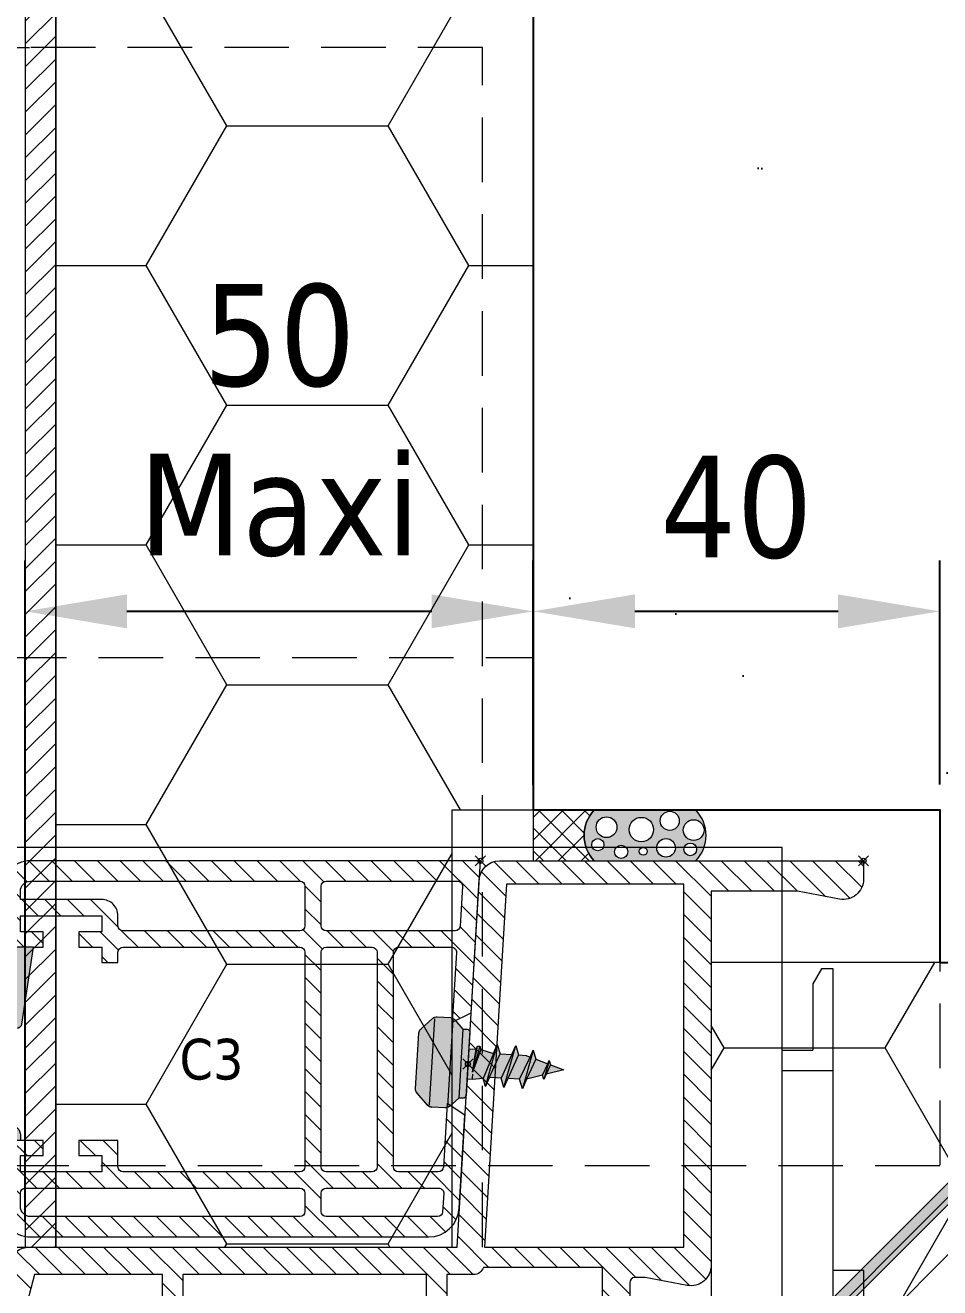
# Model space of a CAD drawing. Header units: millimetres. Extents: x -20000 to 230000, y -17405 to 24510.
# Drawn here: x 13800 to 13890, y -14884.1 to -14759.9 of the extents above; entities that cross this region are included whole.
import ezdxf
from ezdxf.enums import TextEntityAlignment as Align

# ---------------------------------------------------------------- set-up
doc = ezdxf.new("R2010")
doc.units = ezdxf.units.MM
doc.header["$PDMODE"] = 35
doc.header["$PDSIZE"] = 0.5
doc.linetypes.add('CACHE', pattern=[9.524999999999999, 6.35, -3.175])
doc.layers.get('0').update_dxf_attribs({"lineweight": 13})
doc.layers.get('Defpoints').update_dxf_attribs({"true_color": 0xc2a584})
doc.layers.add('0 - Invisible', color=43, linetype='Continuous', lineweight=0, plot=False)
for name, color, linetype, lineweight in [('1 - Acier', 160, 'Continuous', 13), ('1 - BETON', 251, 'Continuous', 25), ('1 - Cotation', 32, 'Continuous', 13), ('1 - Cotation et texte', 7, 'Continuous', 13), ('1 - INTERROMPU', 253, 'CACHE', 13), ('1 - Isolant', 132, 'Continuous', 13), ('1 - Joint', 7, 'Continuous', 13), ('1 - Platre', 252, 'Continuous', 13), ('1 - PVC', 7, 'Continuous', 13), ('1 - Silicone', 40, 'Continuous', 13)]:
    doc.layers.add(name, color=color, linetype=linetype, lineweight=lineweight)
doc.layers.add('1 - Cache', color=7, linetype='Continuous', lineweight=0, true_color=0xffffff)
doc.styles.get("Standard").update_dxf_attribs({"font": 'ARIALUNI.TTF'})
doc.styles.add('Texte Poralu', font='tahomabd.ttf')
doc.dimstyles.new('30 - 1000', dxfattribs={"dimtxt": 10, "dimasz": 10, "dimexe": 5, "dimexo": 2.5, "dimgap": 5, "dimtad": 1, "dimdec": 1, "dimtxsty": 'Texte Poralu', "dimcen": 5, "dimazin": 0, "dimtfac": 1, "dimtdec": 1, "dimtmove": 0, "dimatfit": 3, "dimfxl": 1, "dimarcsym": 0})
pattern_1 = [(45, (0, 0), (-1.122532015133644, 1.122532015133644), [])]

# ---------------------------------------------------------------- blocks, each defined once
blk = doc.blocks.new('*U520')
at = {"layer": '1 - Isolant'}
h = blk.add_hatch(dxfattribs=at)
h.set_pattern_fill('HONEY', color=256, scale=5)
h.set_pattern_definition([(0, (57.50018129905402, 14.99999999999999), (23.8125, 13.748153225), [15.875, -31.75]), (120, (57.50018129905402, 14.99999999999999), (-23.81249994797095, 13.74815331511695), [15.87499999999996, -31.74999999999992]), (59.99999999999999, (57.50018129905402, 14.99999999999999), (5.202904551637744e-08, 27.49630654011694), [-31.75, 15.875])])
h.paths.add_polyline_path([(150.0000385328185, -72.00000000000001), (150.0000385328185, 0), (17.50014276623553, 0), (17.50014276623553, -72.00000000000001)])
at = {"layer": '1 - Platre'}
h = blk.add_hatch(dxfattribs=at)
h.set_pattern_fill('AR-SAND', color=256, scale=0.1)
h.set_pattern_definition([(37.50000000000001, (57.50018129905402, 14.99999999999999), (-0.1600031295984046, 4.894132373293424), [0, -3.860800000000001, 0, -4.318000000000001, 0, -4.1275]), (7.499999999999999, (57.50018129905402, 14.99999999999999), (4.495232831380027, 7.168251005683543), [0, -2.0828, 0, -3.4798, 0, -1.3335]), (327.5, (54.37598129905402, 14.99999999999999), (7.90992370241458, 0.01437184678545691), [0, -1.27, 0, -4.572, 0, -5.969]), (317.5, (54.37598129905402, 14.99999999999999), (7.635564524722972, 2.229293232572162), [0, -0.635, 0, -2.9972, 0, -3.429])])
h.paths.add_polyline_path([(150.0000385328185, -85), (150.0000385328185, -72.00000000000001), (17.50014276623553, -72.00000000000001), (17.50014276623553, -85)])
at = {"layer": '0 - Invisible'}
for points in [[(150.0000385328185, -72.00000000000001), (150.0000385328185, 0)], [(150.0000385328185, -85), (150.0000385328185, -72.00000000000001)]]:
    blk.add_lwpolyline(points, dxfattribs=at)
at = {"layer": '1 - Isolant'}
blk.add_lwpolyline([(150.0000385328185, 0), (17.50014276623553, 0), (17.50014276623553, -72.00000000000001), (150.0000385328185, -72.00000000000001)], dxfattribs=at)
at = {"layer": '1 - Platre'}
blk.add_lwpolyline([(150.0000385328185, -72.00000000000001), (17.50014276623553, -72.00000000000001), (17.50014276623553, -85), (150.0000385328185, -85)], dxfattribs=at)
blk = doc.blocks.new('*U575')
at = {"layer": '1 - Isolant'}
h = blk.add_hatch(dxfattribs=at)
h.set_pattern_fill('HONEY', color=256, scale=5, style=0)
h.set_pattern_definition([(0, (80.00046750793993, -72.9999999999946), (23.8125, 13.748153225), [15.875, -31.75]), (120, (80.00046750793993, -72.9999999999946), (-23.81249994797095, 13.74815331511695), [15.87499999999995, -31.74999999999989]), (59.99999999999999, (80.00046750793993, -72.9999999999946), (5.202904551637744e-08, 27.49630654011694), [-31.75, 15.875])])
h.paths.add_polyline_path([(-46.99953249205919, 0), (-46.99953249205918, -207.9999999999991), (-8.000000000000902, -207.9999999999991), (-8.00000000000093, -164.9999999999955), (-3.517186542012399e-14, -164.9999999999955), (0, 0)])
blk.add_lwpolyline([(-46.99953249205919, 0), (-46.99953249205918, -207.9999999999991), (-8.000000000000902, -207.9999999999991), (-8.00000000000093, -164.9999999999955), (-3.517186542012399e-14, -164.9999999999955), (0, 0)], dxfattribs=at)
blk = doc.blocks.new('*U524')
at = {"layer": '1 - PVC', "linetype": 'ByBlock'}
blk.add_lwpolyline([(-300.0001425644814, 118), (300.4147335644384, 118)], dxfattribs=at)
at = {"layer": '1 - PVC', "linetype": 'CACHE'}
blk.add_lwpolyline([(345.0000402925289, -7.105427357601002e-15), (345.0000402925289, 118), (300.4147335644384, 118)], dxfattribs=at)
for tag, p in [('PA1', (-280.0001425644814, 123)), ('PA2', (280.4147335644384, 123))]:
    blk.add_attdef(tag, text='', height=4).set_placement(p, align=Align.MIDDLE_CENTER)
blk = doc.blocks.new('*U521')
at = {"layer": '1 - BETON'}
h = blk.add_hatch(dxfattribs=at)
h.set_pattern_fill('CONCRETE', color=256, scale=15, style=0, pattern_type=2)
h.set_pattern_definition([(49.99999999999999, (-49.99996146718152, -25), (107.589027390113, -9.412820247389266), [11.25, -123.75]), (355, (-49.99996146718152, -25), (-20.81270004195, 112.8288200550018), [9, -99]), (100.4514, (-41.03420946718152, -25.784401), (86.77640725710323, 103.415931309143), [9.5610285, -105.1713168]), (46.18420000000002, (-49.99996146718152, 5.000000000000004), (160.0861572938467, -24.82785214935271), [16.87499999999994, -185.6249999999995]), (96.6356, (-36.65944971718152, 2.931003950000001), (140.1994058323055, 146.1176806350663), [14.3415432, -157.75695]), (351.1842, (-49.99996146718152, 5.000000000000004), (140.1992917700441, 146.1177901387987), [13.5, -148.5]), (21, (-34.99996146718152, -2.499999999999996), (89.53605781776925, -60.39283359980082), [11.25, -123.75]), (326.0000000000001, (-34.99996146718152, -2.499999999999996), (36.49729978823726, 108.772506757028), [9, -99]), (71.4514, (-27.53862651718151, -7.532740899999997), (126.0333942872235, 48.37957450649286), [9.5610285, -105.1713168]), (37.50000000000001, (-49.99996146718152, -25), (1.8239782975936, 49.93407807469672), [0, -97.8, 0, -100.5, 0, -99.375]), (7.499999999999999, (-49.99996146718152, -25), (39.46043061632229, 59.16175678235403), [0, -57.3, 0, -95.55, 0, -37.875]), (327.5, (-83.44996146718152, -25), (80.07336542586135, -3.383230760156963), [0, -37.5, 0, -117, 0, -155.25]), (317.5, (-98.44996146718152, -25), (87.47792540135794, 15.01574734984766), [0, -48.75, 0, -77.69999999999999, 0, -110.25])])
h.paths.add_polyline_path([(150.0000385328185, 179.9999999999999), (0, 180), (0, 15), (40, 15), (40, -2.842170943040401e-14), (150.0000385328185, 0)])
blk.add_lwpolyline([(150.0000385328185, 179.9999999999999), (0, 180), (0, 15), (40, 15), (40, -2.842170943040401e-14), (150.0000385328185, -5.291383650685155e-14)], dxfattribs=at)
blk = doc.blocks.new('*D602')
at = {"layer": '1 - Cotation', "color": 0, "lineweight": -2, "transparency": 16777216}
for p, q in [((13850.00000000001, -14834.57159325538), (13850.00000000001, -14812.52949846271)), ((13889.99999999999, -14834.57159325538), (13889.99999999999, -14812.52949846271)), ((13879.99999999999, -14817.52949846271), (13860.00000000001, -14817.52949846271))]:
    blk.add_line(p, q, dxfattribs=at)
at = {"layer": '1 - Cotation', "color": 0, "transparency": 16777216}
for points in [[(13860.00000000001, -14815.86283179604), (13860.00000000001, -14819.19616512938), (13850.00000000001, -14817.52949846271)], [(13879.99999999999, -14815.86283179604), (13879.99999999999, -14819.19616512938), (13889.99999999999, -14817.52949846271)]]:
    blk.add_solid(points, dxfattribs=at)
at = {"layer": 'Defpoints', "color": 0, "transparency": 16777216}
for p in [(13850.00000000001, -14817.52949846271), (13850.00000000001, -14837.07159325538), (13889.99999999999, -14837.07159325538)]:
    blk.add_point(p, dxfattribs=at)
at = {"layer": '1 - Cotation', "color": 0, "transparency": 16777216, "insert": (13870, -14807.32466300267), "char_height": 10, "attachment_point": 5, "style": 'Texte Poralu'}
blk.add_mtext('40', dxfattribs=at)
blk = doc.blocks.new('*U475')
at = {"layer": '1 - PVC'}
blk.add_line((15.11598111861774, 59.99999999999984), (615.8840882652281, 59.99999999999386), dxfattribs=at)
blk = doc.blocks.new('*D593')
at = {"layer": '1 - Cotation', "color": 0, "lineweight": -2, "transparency": 16777216}
for p, q in [((13800.00070881754, -14877.57160950709), (13800.00070881754, -14812.52949846272)), ((13850.00004514242, -14834.57159325538), (13850.00004514242, -14812.52949846272)), ((13840.00004514242, -14817.52949846272), (13810.00070881754, -14817.52949846272))]:
    blk.add_line(p, q, dxfattribs=at)
at = {"layer": '1 - Cotation', "color": 0, "transparency": 16777216}
for points in [[(13810.00070881754, -14815.86283179605), (13810.00070881754, -14819.19616512938), (13800.00070881754, -14817.52949846272)], [(13840.00004514242, -14815.86283179605), (13840.00004514242, -14819.19616512938), (13850.00004514242, -14817.52949846272)]]:
    blk.add_solid(points, dxfattribs=at)
at = {"layer": 'Defpoints', "color": 0, "transparency": 16777216}
for p in [(13800.00070881754, -14817.52949846272), (13850.00004514242, -14837.07159325538), (13800.00070881754, -14880.07160950709)]:
    blk.add_point(p, dxfattribs=at)
at = {"layer": '1 - Cotation', "color": 0, "transparency": 16777216, "insert": (13825.00037697998, -14798.7697044175), "char_height": 10, "attachment_point": 5, "style": 'Texte Poralu'}
blk.add_mtext('50\\PMaxi', dxfattribs=at)
blk = doc.blocks.new('*U574')
at = {"layer": '1 - Acier'}
h = blk.add_hatch(dxfattribs=at)
h.set_pattern_fill('ANSI31', color=256, scale=0.5)
h.set_pattern_definition(pattern_1)
edge = h.paths.add_edge_path()
edge.add_line((0, -428.000088838), (3, -428.000088838))
edge.add_line((3, -428.000088838), (2.999999999999963, -3.5))
edge.add_arc((3.499999999999957, -3.500000000000006), 0.4999999999999947, 89.9999999999992, 179.9999999999993, ccw=False)
edge.add_line((3.499999999999964, -3.000000000000012), (199.999386043, -3))
edge.add_line((199.999386043, -3), (199.999386043, 0))
edge.add_line((199.999386043, 0), (3.5, 0))
edge.add_arc((3.5, -3.5), 3.5, 90, 180)
edge.add_line((0, -3.5), (0, -428.000088838))
blk.add_lwpolyline([(0, -428.000088838), (3, -428.000088838), (2.999999999999963, -3.5, -0.4142135623730955), (3.499999999999964, -3.000000000000012), (199.999386043, -3), (199.999386043, 0), (3.5, 0, 0.414213562373095), (0, -3.5)], format="xyb", close=True, dxfattribs=at)
blk = doc.blocks.new('Rehau - VR MB 190 - Vue de dessus de la joue droite')
at = {"layer": '0 - Invisible'}
blk.add_point((0, 0), dxfattribs=at)
at = {"layer": '1 - PVC', "linetype": 'ByBlock'}
for p, q in [((-8, -93.61458048899658), (-8.000000224492396, 1.299999999988358)), ((-4.133974596203188, -10.61499999999069), (-5, -12.11499999999069)), ((-3.00000006754999, -10.61499999999069), (-4.133974596203188, -10.61499999999069)), ((-2.999999643623596, -73.37538041721564), (-3.00000006754999, -10.61499999999069)), ((-5, -12.11499999999069), (-5, -18.61499999999069)), ((-7.999999889696483, -18.61499999999069), (-5, -18.61499999999069)), ((-7.999999902094714, -20.61499999999069), (-3, -20.61499999999069)), ((0, -40.29051354358671), (-3.000000002648449, -40.29051354358671)), ((0, -40.29051354358671), (0, -193.7999999999884))]:
    blk.add_line(p, q, dxfattribs=at)
blk = doc.blocks.new('*U214')
at = {"layer": '1 - PVC', "linetype": 'ByBlock'}
blk.add_line((756.9999997755076, 1.299999999988358), (8.000000224492396, 1.299999999988358), dxfattribs=at)
at = {"linetype": 'ByBlock'}
blk.add_blockref('Rehau - VR MB 190 - Vue de dessus de la joue droite', (765, 0), dxfattribs=at)
blk = doc.blocks.new('*U788')
at = {"layer": '1 - Acier', "linetype": 'ByBlock'}
h = blk.add_hatch(color=256, dxfattribs=at)
h.paths.add_polyline_path([(0, -40), (1, -40.76197140813565), (1, -70), (0, -70)])
h.paths.add_polyline_path([(5.857864376266662, -34.14213562373152), (6.564971157458785, -34.84924240491819), (1, -40.41421356237333), (1, -40.76197140813565), (0, -40)])
h.paths.add_polyline_path([(10.16616928677104, -29.83383071323078, 0.2679491924311267), (9.648531196566182, -31.76568236580897), (7.625631329232419, -33.7885822331391), (6.918524548047571, -33.08147545195243)])
h.paths.add_polyline_path([(31.76568236581079, -9.648531196564363, 0.2679491924311219), (29.83383071322896, -10.16616928676922), (33.08147545195243, -6.91852454804939), (33.78858223313728, -7.625631329236057)])
h.paths.add_polyline_path([(40, 0), (40.76197140813747, -1), (40.41421356237697, -1), (34.84924240491819, -6.564971157456966), (34.14213562373334, -5.8578643762703)])
h.paths.add_polyline_path([(40.76197140813747, -1), (40, 0), (75, 0), (75, -1)])
blk.add_hatch(color=256, dxfattribs=at).paths.add_polyline_path([(10.16616928677104, -29.83383071323078, 0.2854064935530194), (9.686145479201514, -31.8898112008319), (10.34051696717506, -33.82125216111854, -0.7934172392961093), (8.68629150101333, -34.84924240491819), (6.918524548047572, -33.08147545195243), (5.857864376266664, -34.14213562373153), (7.625631329232419, -35.90990257669728, 0.7934172392920249), (11.76119499462948, -33.33992696719724), (11.00711972512363, -31.11420061843455), (31.11420061843091, -11.00711972512545), (33.33992696719361, -11.76119499462948, 0.7934172392918747), (35.9099025766991, -7.625631329236057), (34.14213562373335, -5.857864376270299), (33.08147545195243, -6.918524548049392), (34.84924240491819, -8.686291501016967, -0.7934172392860858), (33.82125216112036, -10.34051696717324), (31.8898112008319, -9.686145479201514, 0.2854064935532358), (29.83383071322896, -10.16616928676922)])
for p, q in [((40, 0), (20, -20)), ((40, 0), (75, 0)), ((40, 0), (43.05791085641249, -4.01315695545054)), ((75, 0), (75, -1.064573057126836)), ((40.41421356237697, -1), (20.70710678118485, -20.70710678118667)), ((75, -1), (40.41421356237697, -1)), ((43.05791085641249, -4.01315695545054), (73.06561491591128, -3.063496438051516)), ((43.05791085641249, -4.01315695545054), (23.53553390593152, -23.53553390593333)), ((34.14213562373334, -5.8578643762703), (33.08147545195243, -6.91852454804939)), ((34.14213562373334, -5.8578643762703), (33.08147545195243, -6.91852454804939)), ((35.9099025766991, -7.625631329236057), (34.14213562373334, -5.8578643762703)), ((35.9099025766991, -7.625631329236057), (34.14213562373334, -5.8578643762703)), ((34.84924240491819, -8.686291501016967), (33.08147545195243, -6.91852454804939)), ((34.84924240491819, -8.686291501016967), (33.08147545195243, -6.91852454804939)), ((33.82125216112036, -10.34051696717324), (31.8898112008319, -9.686145479201514)), ((33.82125216112036, -10.34051696717324), (31.8898112008319, -9.686145479201514)), ((29.83383071322896, -10.16616928676922), (10.16616928677104, -29.83383071323078)), ((31.11420061843091, -11.00711972512545), (11.00711972512363, -31.11420061843455)), ((33.33992696719361, -11.76119499462948), (31.11420061843091, -11.00711972512545)), ((33.33992696719361, -11.76119499462948), (31.11420061843091, -11.00711972512545)), ((35.9099025766991, -11.16116523516939), (35.9099025766991, -11.16116523516939)), ((35.9099025766991, -11.16116523516939), (35.9099025766991, -11.16116523516939)), ((0, -40), (20, -20)), ((1, -40.41421356237333), (20.70710678118485, -20.70710678118667)), ((4.01315695545054, -43.05791085641613), (23.53553390593152, -23.53553390593333)), ((10.34051696717506, -33.82125216111854), (9.686145479201514, -31.8898112008319)), ((11.76119499462948, -33.33992696719724), (11.00711972512363, -31.11420061843455)), ((5.857864376266662, -34.14213562373152), (6.918524548047571, -33.08147545195243)), ((8.68629150101333, -34.84924240491819), (6.918524548047571, -33.08147545195243)), ((7.625631329232419, -35.90990257669728), (5.857864376266662, -34.14213562373152)), ((11.16116523517121, -35.90990257669728), (11.16116523517121, -35.90990257669728)), ((0, -40), (0, -70)), ((0, -40), (4.01315695545054, -43.05791085641613)), ((1, -70), (1, -40.41421356237333)), ((3.063496438051516, -68.06561491590764), (4.01315695545054, -43.05791085641613)), ((0, -70), (1.064573057126836, -70))]:
    blk.add_line(p, q, dxfattribs=at)
for centre, radius, start, end in [((73, -1.064573057126836), 2, 271.8800662418404, 0), ((34.14213562373334, -9.393398282201815), 2.5, 251.2836386331669, 45.0000000000737), ((34.14213562373334, -9.393398282201815), 2.5, 251.2836386331669, 45.0000000000737), ((34.14213562373334, -9.393398282201815), 1, 251.2836386331669, 45.0000000000737), ((34.14213562373334, -9.393398282201815), 1, 251.2836386331669, 45.0000000000737), ((31.24804427560593, -11.58038284914255), 2, 71.28363863316694, 134.9999999999263), ((31.24804427560593, -11.58038284914255), 2, 71.28363863316694, 134.9999999999263), ((11.58038284914073, -31.24804427560412), 2, 134.9999999999263, 198.7163613668674), ((9.393398282198177, -34.14213562373152), 2.5, 225.0000000000737, 18.71636136686744), ((9.393398282198177, -34.14213562373152), 1, 225.0000000000737, 18.71636136686744), ((1.064573057126836, -68), 2, 270, 358.1199337580618)]:
    blk.add_arc(centre, radius, start, end, dxfattribs=at)
blk = doc.blocks.new('*U816')
at = {"layer": '1 - Silicone'}
h = blk.add_hatch(dxfattribs=at)
h.set_pattern_fill('ANSI37', color=256, scale=0.5, style=0)
h.set_pattern_definition([(45, (-4792.409063610139, -5428.131694885499), (-1.122532015133644, 1.122532015133644), []), (135, (-4792.409063610139, -5428.131694885499), (-1.122532015133644, -1.122532015133644), [])])
h.paths.add_polyline_path([(6.000000000001819, 5), (0, 5.000000000000909), (0, 0), (6.000000000000909, 0, -0.4000000000001005)])
h = blk.add_hatch(color=256, dxfattribs=at)
edge = h.paths.add_edge_path(flags=16)
edge.add_arc((15.44216801016682, 1.116671392584067), 0.6264539986550517, -180, 0, ccw=False)
edge.add_arc((15.44216801016682, 1.116671392584067), 0.6264539986550499, 0, 180, ccw=False)
edge = h.paths.add_edge_path(flags=16)
edge.add_arc((15.78178510855014, 3.022110370092378), 1.017972586774702, 0, 180, ccw=False)
edge.add_arc((15.78178510855014, 3.022110370092378), 1.017972586774704, -180, 0, ccw=False)
edge = h.paths.add_edge_path(flags=16)
edge.add_arc((13.43060093988697, 3.935673957089421), 0.9396607832641166, 0, 180, ccw=False)
edge.add_arc((13.43060093988697, 3.935673957089421), 0.9396607832641166, -180, 0, ccw=False)
edge = h.paths.add_edge_path(flags=16)
edge.add_arc((13.06484832151273, 1.273274784888599), 0.9143574356785393, -180, 0, ccw=False)
edge.add_arc((13.06484832151273, 1.273274784888599), 0.9143574356785393, 0, 180, ccw=False)
edge = h.paths.add_edge_path(flags=16)
edge.add_arc((10.81815801230641, 0.9339505892958186), 0.3915185881196521, -180, 0, ccw=False)
edge.add_arc((10.81815801230641, 0.9339505892958186), 0.3915185881196521, 0, 180, ccw=False)
edge = h.paths.add_edge_path(flags=16)
edge.add_arc((10.63525759286222, 3.074304762622887), 1.200693390059314, 0, 180, ccw=False)
edge.add_arc((10.63525759286222, 3.074304762622887), 1.200693390059314, -180, 0, ccw=False)
edge = h.paths.add_edge_path(flags=16)
edge.add_arc((8.649826042573297, 0.8817561967653091), 0.6525511949184875, -180, 0, ccw=False)
edge.add_arc((8.649826042573297, 0.8817561967653091), 0.6525511949184875, 0, 180, ccw=False)
edge = h.paths.add_edge_path(flags=16)
edge.add_arc((7.205573350024681, 3.303398120696329), 1.022601756365475, 0, 180, ccw=False)
edge.add_arc((7.205573350024681, 3.303398120696329), 1.022601756365475, -180, 0, ccw=False)
edge = h.paths.add_edge_path(flags=16)
edge.add_arc((6.350864693377845, 1.586501784214306), 0.600336587671336, -180, 0, ccw=False)
edge.add_arc((6.350864693377845, 1.586501784214306), 0.600336587671336, 0, 180, ccw=False)
edge = h.paths.add_edge_path()
edge.add_line((16, 5), (6.000000000001821, 5))
edge.add_arc((8.62500000000091, 2.5), 3.62499999999934, 136.3971810272865, 223.6028189727135)
edge.add_line((6.000000000001821, 0), (16.00000000000182, 0))
edge.add_arc((13.37500000000162, 2.499999999999045), 3.624999999999488, 316.3971810273095, 403.6028189727322)
for points in [[(6.000000000001819, 5), (0, 5.000000000000909), (0, 0), (6.000000000000909, 0, -0.4000000000001005), (6.000000000001819, 5)], [(16, 5), (6.000000000001821, 5, 0.4000000000001005), (6.000000000001821, 0), (16.00000000000182, 0, 0.4000000000000781), (16, 5)], [(6.182971593659206, 3.303398120696329, -1), (8.228175106390156, 3.303398120696329, -1), (6.182971593659206, 3.303398120696329, -1)], [(9.434564202802905, 3.074304762622887, -1), (11.83595098292153, 3.074304762622887, -1), (9.434564202802905, 3.074304762622887, -1)], [(12.49094015662286, 3.935673957089421, -1), (14.37026172315109, 3.935673957089421, -1), (12.49094015662286, 3.935673957089421, -1)], [(14.76381252177544, 3.022110370092378, -1), (16.79975769532484, 3.022110370092378, -1), (14.76381252177544, 3.022110370092378, -1)], [(6.951201281049181, 1.586501784214306, -1), (5.750528105706509, 1.586501784214306, -1), (6.951201281049181, 1.586501784214306, -1)], [(9.302377237491784, 0.8817561967653091, -1), (7.997274847654809, 0.8817561967653091, -1), (9.302377237491784, 0.8817561967653091, -1)], [(11.20967660042607, 0.9339505892958186, -1), (10.42663942418676, 0.9339505892958186, -1), (11.20967660042607, 0.9339505892958186, -1)], [(13.97920575719127, 1.273274784888599, -1), (12.15049088583419, 1.273274784888599, -1), (13.97920575719127, 1.273274784888599, -1)], [(16.06862200882188, 1.116671392584067, -1), (14.81571401151177, 1.116671392584067, -1), (16.06862200882188, 1.116671392584067, -1)]]:
    blk.add_lwpolyline(points, format="xyb", close=True, dxfattribs=at)
blk = doc.blocks.new('Rehau - DL98')
at = {"layer": '1 - PVC', "linetype": 'ByBlock'}
h = blk.add_hatch(dxfattribs=at)
h.set_pattern_fill('ANSI31', color=256, scale=0.5, angle=270, style=0)
h.set_pattern_definition([(315, (98, 0), (1.122532015133644, 1.122532015133644), [])])
h.paths.add_polyline_path([(1.879529492071015, 37.82031643489609, 0.3966685553808879), (0, 35.8239480178454), (0, 0), (1.799999999988358, 0, 0.4689688986931894), (3.766506847430719, 2.364487062906846), (2.999999999985448, 6.499999999883585), (3, 14.99999999994179), (38, 15), (39.80000000000291, 15, 0.4689688986932354), (41.76650684743072, 17.36448706290685), (41, 21.5), (41, 22.5, -0.4142135623730951), (41.5, 23), (51.30000000000291, 23), (51.30000000000291, 16, 0.4142135623730951), (51.80000000000291, 15.5), (58.99999999998545, 15.5), (59, 18.20000000001164), (54.00000000001455, 18.20000000001164), (54.00000000001455, 23.20000000006985), (68, 23.20000000001164), (86.00000000001455, 23.20000000001164), (86.00000000001455, 18.20000000001164), (81.00000000001455, 18.20000000001164), (80.99999999998545, 15.5), (89.69999999999709, 15.5, 0.4142135623730951), (90.19999999999709, 16), (90.19999999999709, 20.5), (89.69999999999709, 20.5, -0.4142135623730951), (88.69999999999709, 21.5), (88.69999999999709, 22, -0.4142135623730951), (89.69999999999709, 23), (94.30000000000291, 23, -0.4142135623731307), (95, 22.29999999998836), (95.00000000001455, 21.5), (94.23349315256928, 17.36448706290685, 0.2850017038207022), (95, 15.40000000002328), (95, 15), (97.99999999998545, 15), (98, 25.90000000002328), (98, 66, 0.4142135623730951), (97, 67), (93, 67), (92.99999999998545, 64.29999999998836), (95.30000000000291, 64.29999999998836), (95.30000000000291, 60, -0.4142135623730951), (94.30000000000291, 59), (88.5, 59, -0.4142135623730951), (87.5, 60), (87.5, 60.5, -0.4142135623730951), (88.5, 61.5), (89, 61.5), (89, 67), (86.49999999998545, 67), (86.7624659905996, 64), (68.32562743491144, 62.5489893371705), (67.99999999998545, 62.22336190222995), (67.72188789721986, 62.50147400511196), (51.57845909573371, 61.23095860442845, -0.4374089726612938), (50.5, 62.22787593811518), (50.5, 77.5), (52, 77.5), (52, 80.00525588833261, 0.3394542588165427), (51.85176380905614, 80.19844105356606), (50.75176380902121, 80.49318516528001, 0.493145426031467), (50.5, 80.29999999998836), (50.5, 79.54999999998836, -0.4931454260510824), (50.12235428644635, 79.26022225210909), (47.37059047745424, 79.99755514250137, -0.3394542588633446), (47, 80.48051805567229), (47, 83.51948194432771, -0.3394542588633955), (47.37059047745424, 84.00244485749863), (50.1223542864609, 84.73977774789091, -0.4931454260917456), (50.5, 84.44999999995343), (50.5, 83.70000000001164, 0.4931454260900017), (50.75176380905032, 83.50681483471999), (51.85176380901248, 83.80155894643394, 0.3394542589447556), (52, 83.9947441117256), (52.00000000001455, 87.00000000005821), (50.49999999995634, 87.00000000005821), (39.48236190978787, 84.04783277120441, 0.3394542588633612), (38, 82.11598111863714), (38, 40)])
h.paths.add_polyline_path([(38, 37.29508844472002), (38, 17.70000000001164), (2.30000000000291, 17.70000000001164), (2.30000000000291, 35.14077809988521)], flags=16)
h.paths.add_polyline_path([(40, 37.413897450082, 0.327538221718526), (40.69999999999709, 38.3678366515087), (40.69999999998254, 41), (48.19999999999709, 41), (48.19999999999709, 25.70000000001164), (46.30000000000291, 25.70000000001164), (44, 25.70000000001164), (40, 25.70000000001164)], flags=16)
h.paths.add_polyline_path([(40.70000000001164, 43), (40.69999999999709, 67), (48.20000000001164, 67), (48.20000000001164, 43)], flags=16)
h.paths.add_polyline_path([(50.19999999999709, 57.56843380007194), (50.19999999999709, 57.95192733907606, -0.3913924554663752), (50.66077045215934, 58.45038600597763), (53.69999999999709, 58.68957855878398), (53.83241696543701, 58.70000000001164), (65.5, 59.61825869936729), (65.49999999998545, 56.89999999996508), (67, 56.90000000002328), (67, 59.73631125950487), (69, 59.89371467323508), (69, 56.90000000002328), (70.5, 56.89999999996508), (70.5, 60.01176723343087), (82, 60.91683686187025), (82.00000000001455, 56.89999999996508), (83.50000000001455, 56.90000000002328), (83.5, 61.03488942218246), (84.79999999998836, 61.13720164098777), (84.80000000000291, 60.5), (84.80000000000291, 60, 0.2288714561773755), (86, 57.27236366062425), (86, 25.90000000002328), (50.19999999999709, 25.90000000002328)], flags=16)
h.paths.add_polyline_path([(40.69999999999709, 69.00000000005821), (40.70000000001164, 81.5788522270741), (44.69999999999709, 82.65064899693243), (44.69999999999709, 80.48051805567229, 0.3394542588589886), (46.77530667366227, 77.77592574205482), (48.19999999999709, 77.39418031577952), (48.19999999999709, 69)], flags=16)
h.paths.add_polyline_path([(88.30000000000291, 43), (95.29999999998836, 42.99999999994179), (95.30000000000291, 25.70000000006985), (88.29999999998836, 25.70000000006985)], flags=16)
h.paths.add_polyline_path([(88.30000000001746, 45), (88.30000000000291, 56.29999999998836), (88.69999999999709, 56.29999999998836), (88.69999999999709, 55.5, 0.4142135623730951), (89.69999999999709, 54.5), (90.19999999998254, 54.5), (90.19999999999709, 56.30000000004657), (91.80000000001746, 56.30000000004657), (91.80000000000291, 54.5), (92.30000000000291, 54.5, 0.4142135623730951), (93.30000000000291, 55.5), (93.30000000000291, 56.29999999998836), (95.30000000000291, 56.29999999998836), (95.30000000000291, 45)], flags=16)
h.paths.add_polyline_path([(98.00000000001455, 15.00000000005821), (95, 15.00000000005821), (95, 0, 0.4142135623730951), (98, 3)], flags=17)
at = {"layer": '0 - Invisible'}
for p in [(52, 82), (84.00000000000001, 63.78258921149752), (2.220446049250313e-16, 37.70689655175541), (70, 18.20000000001164), (95, 15), (98, 15)]:
    blk.add_point(p, dxfattribs=at)
at = {"layer": '0 - Invisible', "linetype": 'ByBlock'}
blk.add_point((98, 67), dxfattribs=at)
at = {"layer": '1 - PVC', "linetype": 'ByBlock'}
for points in [[(98, 66, 0.4142135623730951), (97, 67), (93, 67), (93, 64.29999999998836), (95.30000000000291, 64.29999999998836), (95.30000000000291, 60, -0.4142135623730951), (94.30000000000291, 59), (88.5, 59, -0.4142135623730951), (87.5, 60), (87.5, 60.5, -0.4142135623730951), (88.5, 61.5), (89, 61.5), (89, 67), (86.5, 67), (86.76246599058504, 64), (68.32562743491144, 62.5489893372287), (68, 62.22336190228816), (67.7218878971762, 62.50147400511196), (67.72102791935322, 62.50140632339753), (51.57845909573371, 61.23095860442845, -0.4374089726786299), (50.5, 62.22787593817338), (50.5, 77.5), (52, 77.5), (52, 80.00525588833261, 0.3394542588632405), (51.85176380901248, 80.19844105356606), (50.75176380902121, 80.49318516528001, 0.493145426031467), (50.5, 80.29999999998836), (50.5, 79.54999999998836, -0.4931454260314353), (50.1223542864609, 79.26022225210909), (47.37059047745424, 79.99755514250137, -0.3394542588633447), (47, 80.48051805567229), (47, 83.51948194432771, -0.3394542588633955), (47.37059047745424, 84.00244485749863), (50.1223542864609, 84.73977774789091, -0.4931454260314429), (50.5, 84.45000000001164), (50.5, 83.70000000001164, 0.4931454260310607), (50.75176380902121, 83.50681483471999), (51.85176380901248, 83.80155894643394, 0.339454258863612), (52, 83.99474411166739), (52, 87), (50.5, 87), (39.48236190978787, 84.04783277120441, 0.3394542588633613), (38, 82.11598111863714), (38, 40), (1.879529492071015, 37.82031643489609, 0.3966685553893087), (0, 35.82394801778719), (0, 0), (1.799999999988358, 0, 0.4689688986931894), (3.766506847430719, 2.364487062906846), (3, 6.5), (3, 15), (38, 15), (39.80000000000291, 15, 0.4689688986932354), (41.76650684743072, 17.36448706290685), (41, 21.5), (41, 22.5, -0.4142135623730951), (41.5, 23), (51.30000000000291, 23), (51.30000000000291, 16, 0.4142135623730951), (51.80000000000291, 15.5), (59, 15.5), (59, 18.20000000001164), (54, 18.20000000001164), (54, 23.20000000001164), (68, 23.20000000001164), (86, 23.20000000001164), (86, 18.20000000001164), (81, 18.20000000001164), (81, 15.5), (89.69999999999709, 15.5, 0.4142135623730951), (90.19999999999709, 16), (90.19999999999709, 20.5), (89.69999999999709, 20.5, -0.4142135623730951), (88.69999999999709, 21.5), (88.69999999999709, 22, -0.4142135623730951), (89.69999999999709, 23), (94.30000000000291, 23, -0.4142135623731307), (95, 22.29999999998836), (95, 21.5), (94.23349315256928, 17.36448706290685, 0.2850017038207023), (95, 15.40000000002328), (95, 0, 0.4142135623730951), (98, 3), (98, 25.90000000002328), (98, 66, 0.4142135623730951)], [(40.69999999999709, 69), (40.69999999999709, 81.5788522270741), (44.69999999999709, 82.65064899681602), (44.69999999999709, 80.48051805567229, 0.3394542588634359), (46.77530667372048, 77.77592574205482), (48.19999999999709, 77.39418031577952), (48.19999999999709, 69), (40.69999999999709, 69)], [(50.19999999999709, 57.56843380007194), (50.19999999999709, 57.95192733907606, -0.2851213255996621), (50.4781196481199, 58.40000000002328, -0.09560243916984297), (50.66077045213024, 58.45038600597763), (53.69999999999709, 58.68957855878398), (53.83241696543701, 58.70000000001164), (65.5, 59.61825869936729), (65.5, 56.90000000002328), (67, 56.90000000002328), (67, 59.73631125956308), (69, 59.89371467323508), (69, 56.90000000002328), (70.5, 56.90000000002328), (70.5, 60.01176723348908), (82, 60.91683686192846), (82, 56.90000000002328), (83.5, 56.90000000002328), (83.5, 61.03488942218246), (84.80000000000291, 61.13720164104598), (84.80000000000291, 60.5), (84.80000000000291, 60, 0.2288714561773755), (86, 57.27236366062425), (86, 25.90000000002328), (50.19999999999709, 25.90000000002328), (50.19999999999709, 57.56843380007194)], [(88.30000000000291, 45), (88.30000000000291, 56.29999999998836), (88.69999999999709, 56.29999999998836), (88.69999999999709, 55.5, 0.4142135623730951), (89.69999999999709, 54.5), (90.19999999999709, 54.5), (90.19999999999709, 56.29999999998836), (91.80000000000291, 56.29999999998836), (91.80000000000291, 54.5), (92.30000000000291, 54.5, 0.4142135623730951), (93.30000000000291, 55.5), (93.30000000000291, 56.29999999998836), (95.30000000000291, 56.29999999998836), (95.30000000000291, 45), (88.30000000000291, 45)], [(40, 37.413897450082, 0.327538221718526), (40.69999999999709, 38.3678366515087), (40.69999999999709, 41), (48.19999999999709, 41), (48.19999999999709, 25.70000000001164), (46.30000000000291, 25.70000000001164), (44, 25.70000000001164), (40, 25.70000000001164), (40, 37.413897450082, 0.327538221718526)]]:
    blk.add_lwpolyline(points, format="xyb", close=True, dxfattribs=at)
for points in [[(40.69999999999709, 43), (40.69999999999709, 67), (48.19999999999709, 67), (48.19999999999709, 43), (40.69999999999709, 43)], [(88.30000000000291, 43), (95.30000000000291, 43), (95.30000000000291, 25.70000000001164), (88.30000000000291, 25.70000000001164), (88.30000000000291, 43)], [(38, 37.29508844472002), (38, 17.70000000001164), (2.30000000000291, 17.70000000001164), (2.30000000000291, 35.14077809988521), (38, 37.29508844472002)]]:
    blk.add_lwpolyline(points, close=True, dxfattribs=at)
blk = doc.blocks.new('Rehau - Coulisse C3')
at = {"layer": '1 - Joint', "linetype": 'ByBlock'}
for points in [[(47.26650480601529, -8.5), (44.01650480601529, -8.5), (45.14698318036972, -16.07381301891292, 0.3714528131433199), (45.64150480601529, -16.5, 0.3714528131432862), (46.13602643167542, -16.07381301891292)], [(46.26650480601529, -26, 0.4142135623730951), (45.26650480601529, -27), (45.26650480601529, -27.5), (47.26650480601529, -27.5), (47.26650480601529, -27, 0.4142135623730951)]]:
    blk.add_hatch(color=256, dxfattribs=at).paths.add_polyline_path(points)
at = {"layer": '1 - PVC', "linetype": 'ByBlock'}
h = blk.add_hatch(dxfattribs=at)
h.set_pattern_fill('ANSI31', color=256, scale=0.5, style=0)
h.set_pattern_definition(pattern_1)
h.paths.add_polyline_path([(44.26650480601529, 0), (37.26650480601529, 0), (0, 0), (0.4893009611987509, -8), (0.9148679638165049, -14.95795898820506), (2.774954104301287, -15.88536372722592), (2.355694162368309, -9.030524269794114, -0.4322206989170116), (2.854761561582563, -8.5), (8.066504806018202, -8.5, -0.4142135623730951), (8.566504806018202, -9), (8.566504806018202, -30.09999999997672, -0.4142135623731799), (8.066504806018202, -30.59999999997672), (4.145292846762459, -30.59999999997672, -0.396432827365101), (3.646225447548204, -30.13052426977083), (3.263342420585104, -23.87044211459579), (1.530143286741804, -25.01762159599457), (2.090730751020601, -34.18314561859006, 0.3964328273650712), (5.085135146291577, -37), (44.26650480601529, -37, 0.4142135623730951), (47.26650480601529, -34), (47.26650480601529, -27.5), (45.26650480601529, -27.5), (43.01650480601529, -27.5), (43.01650480601529, -29), (45.26650480601529, -29), (45.26650480601529, -30.59999999997672), (37.26650480601529, -30.59999999997672), (37.26650480601529, -29), (39.51650480601529, -29), (39.51650480601529, -27.5), (35.66650480602402, -27.5), (35.66650480602402, -30.09999999997672, -0.4142135623730951), (35.16650480602402, -30.59999999997672), (17.76650480601529, -30.59999999997672, -0.4142135623730951), (17.26650480601529, -30.09999999997672), (17.26650480601529, -9, -0.4142135623730951), (17.76650480601529, -8.5), (35.16650480602402, -8.5, -0.4142135623730951), (35.66650480602402, -9), (35.66650480602402, -10), (37.26650480601529, -10), (37.26650480601529, -8.5), (39.51650480601529, -8.5), (39.51650480601529, -7), (37.26650480601529, -7), (37.26650480601529, -5.400000000023283), (45.26650480601529, -5.400000000023283), (45.26650480601529, -7), (43.01650480601529, -7), (43.01650480601529, -8.5), (44.01650480601529, -8.5), (47.26650480601529, -8.5), (47.26650480601529, -3, 0.4142135623730958)])
h.paths.add_polyline_path([(17.76650480601529, -2), (44.26650480601529, -2, -0.4142135623730951), (45.26650480601529, -3), (45.26650480601529, -3.799999999988358), (37.26650480601529, -3.799999999988358, 0.4142135623730536), (35.66650480602402, -5.400000000023283), (35.66650480602402, -6.400000000023283, -0.4142135623730951), (35.16650480602402, -6.900000000023283), (17.76650480601529, -6.900000000023283, -0.4142135623730951), (17.26650480601529, -6.400000000023283), (17.26650480601529, -2.5, -0.4142135623730951)], flags=16)
h.paths.add_polyline_path([(15.66650480602402, -2.5), (15.66650480602402, -6.400000000023283, -0.4142135623730951), (15.16650480602402, -6.900000000023283), (2.495365011782269, -6.900000000023283, -0.3964328273653322), (1.996297612568014, -6.430524269759189), (1.757763393979985, -2.530524269794114, -0.4322206989177161), (2.25683079319424, -2), (15.16650480602402, -2, -0.4142135623730951)], flags=16)
h.paths.add_polyline_path([(15.66650480602402, -9), (15.66650480602402, -30.09999999997672, -0.4142135623730211), (15.16650480602402, -30.59999999997672), (10.66650480602402, -30.59999999997672, -0.4142135623737599), (10.16650480602402, -30.09999999997672), (10.16650480602402, -9, -0.4142135623730945), (10.66650480602402, -8.5), (15.16650480602402, -8.5, -0.4142135623730951)], flags=16)
h.paths.add_polyline_path([(17.76650480601529, -32.20000000001164), (44.76650480601529, -32.20000000001164, -0.4142135623730951), (45.26650480601529, -32.70000000001164), (45.26650480601529, -34, -0.4142135623730951), (44.26650480601529, -35), (17.76650480601529, -35, -0.4142135623730951), (17.26650480601529, -34.5), (17.26650480601529, -32.70000000001164, -0.4142135623730955)], flags=16)
h.paths.add_polyline_path([(15.16650480602402, -32.20000000001164, -0.4142135623730951), (15.66650480602402, -32.70000000001164), (15.66650480602402, -34.5, -0.4142135623730951), (15.16650480602402, -35), (4.214034638018347, -35, -0.396432827365141), (3.714967238804093, -34.53052426979411), (3.604874522527098, -32.73052426974755, -0.4322206989176171), (4.103941921741352, -32.20000000001164)], flags=16)
at = {"layer": '0 - Invisible'}
blk.add_point((1.222505625279155, -19.98779029207071), dxfattribs=at)
at = {"layer": '1 - Joint', "linetype": 'ByBlock'}
for p, q in [((44.01650480601529, -8.5), (47.26650480601529, -8.5)), ((44.01650480601529, -8.5), (45.14698318036972, -16.07381301891292)), ((46.13602643167542, -16.07381301891292), (47.26650480601529, -8.5)), ((45.26650480601529, -27), (45.26650480601529, -27.5)), ((47.26650480601529, -27.5), (47.26650480601529, -27)), ((45.26650480601529, -27.5), (47.26650480601529, -27.5))]:
    blk.add_line(p, q, dxfattribs=at)
for centre, radius, start, end in [((45.64150480601529, -16), 0.5000000000003367, 188.4893769406414, 270), ((45.64150480601529, -16), 0.5, 270, 351.5106230593586), ((46.26650480601529, -27), 1, 90, 180), ((46.26650480601529, -27), 1, 0, 90)]:
    blk.add_arc(centre, radius, start, end, dxfattribs=at)
at = {"layer": '1 - PVC', "linetype": 'ByBlock'}
for points in [[(47.26650480601529, -27.5), (47.26650480601529, -34, -0.414213562373095), (44.26650480601529, -37), (5.085135146291577, -37, -0.3964328273666827), (2.090730751020601, -34.18314561859006), (1.530143286741804, -25.01762159599457), (3.263342420585104, -23.87044211459579), (3.646225447548204, -30.13052426971262, 0.3964328273666827), (4.145292846762459, -30.59999999997672), (8.066504806018202, -30.59999999997672, 0.414213562373095), (8.566504806018202, -30.09999999997672), (8.566504806018202, -9, 0.414213562373095), (8.066504806018202, -8.5), (2.854761561582563, -8.5, 0.4322206989157448), (2.355694162368309, -9.030524269794114), (2.774954104301287, -15.88536372722592), (0.9148679638165049, -14.95795898820506), (0.4893009611987509, -8), (0, 0), (37.26650480601529, 0), (44.26650480601529, 0, -0.414213562373095), (47.26650480601529, -3), (47.26650480601529, -8.5)], [(44.01650480601529, -8.5), (43.01650480601529, -8.5), (43.01650480601529, -7), (45.26650480601529, -7), (45.26650480601529, -5.400000000023283), (37.26650480601529, -5.400000000023283), (37.26650480601529, -7), (39.51650480601529, -7), (39.51650480601529, -8.5), (37.26650480601529, -8.5), (37.26650480601529, -10), (35.66650480602402, -10), (35.66650480602402, -9, 0.414213562373095), (35.16650480602402, -8.5), (17.76650480601529, -8.5, 0.414213562373095), (17.26650480601529, -9), (17.26650480601529, -30.09999999997672, 0.414213562373095), (17.76650480601529, -30.59999999997672), (35.16650480602402, -30.59999999997672, 0.414213562373095), (35.66650480602402, -30.09999999997672), (35.66650480602402, -27.5), (39.51650480601529, -27.5), (39.51650480601529, -29), (37.26650480601529, -29), (37.26650480601529, -30.59999999997672), (45.26650480601529, -30.59999999997672), (45.26650480601529, -29), (43.01650480601529, -29), (43.01650480601529, -27.5), (45.26650480601529, -27.5)]]:
    blk.add_lwpolyline(points, format="xyb", dxfattribs=at)
for points in [[(1.757763393979985, -2.530524269794114), (1.996297612568014, -6.430524269759189, 0.3964328273666827), (2.495365011782269, -6.900000000023283), (15.16650480602402, -6.900000000023283, 0.414213562373095), (15.66650480602402, -6.400000000023283), (15.66650480602402, -2.5, 0.414213562373095), (15.16650480602402, -2), (2.25683079319424, -2, 0.4322206989157448)], [(37.26650480601529, -3.799999999988358), (45.26650480601529, -3.799999999988358), (45.26650480601529, -3, 0.414213562373095), (44.26650480601529, -2), (17.76650480601529, -2, 0.414213562373095), (17.26650480601529, -2.5), (17.26650480601529, -6.400000000023283, 0.414213562373095), (17.76650480601529, -6.900000000023283), (35.16650480602402, -6.900000000023283, 0.414213562373095), (35.66650480602402, -6.400000000023283), (35.66650480600947, -5.400000000023283, -0.414213562373095)], [(10.66650480602402, -8.5, 0.414213562373095), (10.16650480602402, -9), (10.16650480602402, -30.09999999997672, 0.414213562373095), (10.66650480602402, -30.59999999997672), (15.16650480602402, -30.59999999997672, 0.414213562373095), (15.66650480602402, -30.09999999997672), (15.66650480602402, -9, 0.414213562373095), (15.16650480602402, -8.5)], [(3.714967238804093, -34.53052426973591, 0.3964328273666827), (4.214034638018347, -35), (15.16650480602402, -35, 0.414213562373095), (15.66650480602402, -34.5), (15.66650480602402, -32.70000000001164, 0.414213562373095), (15.16650480602402, -32.20000000001164), (4.103941921741352, -32.20000000001164, 0.4322206989157448), (3.604874522527098, -32.73052426974755)], [(44.76650480601529, -32.20000000001164), (17.76650480601529, -32.20000000001164, 0.414213562373095), (17.26650480601529, -32.70000000001164), (17.26650480601529, -34.5, 0.414213562373095), (17.76650480601529, -35), (44.26650480601529, -35, 0.414213562373095), (45.26650480601529, -34), (45.26650480601529, -32.70000000001164, 0.414213562373095)]]:
    blk.add_lwpolyline(points, format="xyb", close=True, dxfattribs=at)
blk = doc.blocks.new('*U823')
at = {"layer": '1 - Cache'}
h = blk.add_hatch(color=256, dxfattribs=at)
edge = h.paths.add_edge_path()
edge.add_arc((3.849991348938037, 3.301468279224232), 0.6000086510615197, 0.0001643201655899763, 45.00020727672756)
edge.add_line((4.274260000005597, 3.725740000023507), (3.175740000006044, 4.82426000002306))
edge.add_arc((2.75144834545997, 4.399902249458482), 0.6000857510236961, 45.00446241153574, 89.99762545783075)
edge.add_line((2.751473215161241, 4.999987999966834), (-2.751470000002882, 5.000000000023283))
edge.add_arc((-2.751468279202282, 4.399991348974475), 0.6000086510512752, 90.0001643219837, 135.0002072783118)
edge.add_line((-3.175740000006044, 4.82426000002306), (-4.274260000005597, 3.725740000023507))
edge.add_arc((-3.849991348885062, 3.301468279202289), 0.6000086511144949, 134.9997927253678, 179.999835677739)
edge.add_line((-4.44999999999709, 3.301470000005793), (-4.44999999999709, 1.998529999982566))
edge.add_arc((-3.849835399497665, 1.998596317788069), 0.600164604163462, 180.0063311470608, 224.9940404553907)
edge.add_line((-4.274260000005597, 1.57426000002306), (-3.399999999994179, 0.7000000000116415))
edge.add_line((-3.399999999994179, 0.7000000000116415), (-3.400000000005821, 0.2999999999883582))
edge.add_arc((-3.100000000014552, 0.2999999999912686), 0.2999999999912686, 180.0000000005558, 270.0000000005558)
edge.add_line((-3.100000000011642, 0), (-1.50800000000163, 0))
edge.add_line((-1.50800000000163, 0), (-1.50800000000163, -0.7292499999748543))
edge.add_line((-1.50800000000163, -0.7292499999748543), (-1.805349999995087, -0.8374700000276789))
edge.add_line((-1.805349999995087, -0.8374700000276789), (-1.805349999995087, -1.051870000024792))
edge.add_line((-1.805349999995087, -1.051870000024792), (-1.50800000000163, -1.160090000019409))
edge.add_line((-1.50800000000163, -1.160090000019409), (-1.189870000001974, -2.433459999971092))
edge.add_line((-1.189870000001974, -2.433459999971092), (-2.099870000005467, -2.764670000004116))
edge.add_line((-2.099870000005467, -2.764670000004116), (-1.189870000001974, -3.095879999978933))
edge.add_line((-1.189870000001974, -3.095879999978933), (-1.189870000001974, -4.253459999978077))
edge.add_line((-1.189870000001974, -4.253459999978077), (-2.099870000005467, -4.584670000011101))
edge.add_line((-2.099870000005467, -4.584670000011101), (-1.190119999999297, -4.915975588220186))
edge.add_line((-1.190119999999297, -4.915975588220186), (-1.190119999999297, -5.670319999975618))
edge.add_line((-1.190119999999297, -5.670319999975618), (-1.06083000000217, -6.080379999999423))
edge.add_line((-1.06083000000217, -6.080379999999423), (-1.735469999999623, -6.325940000009723))
edge.add_line((-1.735469999999623, -6.325940000009723), (-0.885920000000624, -6.635130000009667))
edge.add_line((-0.885920000000624, -6.635130000009667), (-0.5083400000003166, -7.832649999996647))
edge.add_line((-0.5083400000003166, -7.832649999996647), (-0.831609999993816, -7.95030999998562))
edge.add_line((-0.831609999993816, -7.95030999998562), (-0.424540000007255, -8.098460000008345))
edge.add_line((-0.424540000007255, -8.098460000008345), (0, -9.44497000001138))
edge.add_line((0, -9.44497000001138), (0.5409400000062305, -7.729319999984))
edge.add_line((0.5409400000062305, -7.729319999984), (1.059619999999995, -7.540510000020731))
edge.add_line((1.059619999999995, -7.540510000020731), (0.6477199999935692, -7.390590000024531))
edge.add_line((0.6477199999935692, -7.390590000024531), (1.134640000003856, -5.846279999997932))
edge.add_line((1.134640000003856, -5.846279999997932), (2.100250000003143, -5.494829999981448))
edge.add_line((2.100250000003143, -5.494829999981448), (1.190130000002682, -5.163620000006631))
edge.add_line((1.190130000002682, -5.163620000006631), (1.190130000002682, -4.00588000001153))
edge.add_line((1.190130000002682, -4.00588000001153), (2.100130000006175, -3.674669999978505))
edge.add_line((2.100130000006175, -3.674669999978505), (1.190130000002682, -3.343460000003688))
edge.add_line((1.190130000002682, -3.343460000003688), (1.190130000002682, -2.433480000006966))
edge.add_line((1.190130000002682, -2.433480000006966), (1.233560000007856, -2.170080000010785))
edge.add_line((1.233560000007856, -2.170080000010785), (2.100130000006175, -1.85466999997152))
edge.add_line((2.100130000006175, -1.85466999997152), (1.331669999999576, -1.574979999975767))
edge.add_line((1.331669999999576, -1.574979999975767), (1.508260000002338, -0.5039000000106171))
edge.add_line((1.508260000002338, -0.5039000000106171), (1.508260000002338, -8.65263416471862e-12))
edge.add_line((1.508260000002338, -8.652643307228036e-12), (3.100000000005821, -1.164135454700954e-11))
edge.add_arc((3.1, 0.2999999999825378), 0.2999999999941791, 270.0000000011117, 360.0000000011117)
edge.add_line((3.399999999994179, 0.2999999999883585), (3.399999999994179, 0.7000000000116415))
edge.add_line((3.399999999994179, 0.7000000000116415), (4.274260000005597, 1.574260000023059))
edge.add_arc((3.849835398945979, 1.998596318016587), 0.600164604715174, 315.0059595664193, 359.9936688311291)
edge.add_line((4.44999999999709, 1.998529999982566), (4.44999999999709, 3.301470000005793))
at = {"layer": '1 - Acier'}
for p, q in [((-1.805349999995087, -1.051870000024792), (0.7889399999985471, -0.5039000000106171)), ((0.7889399999985471, -0.5039000000106171), (-1.805349999995087, -0.8374700000276789)), ((-1.50800000000163, -1.160090000019409), (0.7889399999985471, -0.5039000000106171)), ((0.7889399999985471, -0.5039000000106171), (-1.50800000000163, -0.7292499999748543)), ((0.9778499999956694, -0.5039000000106171), (1.400850000005448, -0.5039000000106171)), ((2.100130000006175, -1.85466999997152), (-2.099870000005467, -2.764670000004116)), ((-1.189870000001974, -2.433459999971092), (1.331669999999576, -1.574979999975767)), ((1.233560000007856, -2.170080000010785), (-1.189870000001974, -3.095879999978933)), ((2.100130000006175, -3.674669999978505), (-2.099870000005467, -4.584670000011101)), ((-1.189870000001974, -4.253459999978077), (1.190130000002682, -3.343460000003688)), ((-1.190119999999297, -4.915975588220186), (1.190130000002682, -4.00588000001153)), ((-1.735469999999623, -6.325940000009723), (2.100250000003143, -5.494829999981448)), ((1.190130000002682, -5.163620000006631), (-1.06083000000217, -6.080379999999423)), ((-0.885920000000624, -6.635130000009667), (1.134640000003856, -5.846279999997932)), ((0.6477199999935692, -7.390590000024531), (-0.5083400000003166, -7.832649999996647)), ((-0.831609999993816, -7.95030999998562), (1.059619999999995, -7.540510000020731)), ((-0.424540000007255, -8.098460000008345), (0.5409400000062305, -7.729319999984))]:
    blk.add_line(p, q, dxfattribs=at)
blk.add_lwpolyline([(4.274260000005597, 3.725740000023507, -0.1989125622290383), (4.44999999999709, 3.301470000005793, 0.1989125622290346), (4.274260000005597, 3.725740000023507), (3.175740000006044, 4.82426000002306, 0.198881355395045), (2.751473215161241, 4.999987999966834), (-2.751470000002882, 5.000000000023283, 0.1989125622279778), (-3.175740000006044, 4.82426000002306), (-4.274260000005597, 3.725740000023507, 0.1989125622100294), (-4.44999999999709, 3.301470000005793), (-4.44999999999709, 1.998529999982566, 0.1988566178523838), (-4.274260000005597, 1.57426000002306), (-3.399999999994179, 0.7000000000116415), (-3.400000000005821, 0.2999999999883582, 0.4142135623730948), (-3.100000000011642, 0), (-1.50800000000163, 0), (-1.50800000000163, -0.7292499999748543), (-1.805349999995087, -0.8374700000276789), (-1.805349999995087, -1.051870000024792), (-1.50800000000163, -1.160090000019409), (-1.189870000001974, -2.433459999971092), (-2.099870000005467, -2.764670000004116), (-1.189870000001974, -3.095879999978933), (-1.189870000001974, -4.253459999978077), (-2.099870000005467, -4.584670000011101), (-1.190119999999297, -4.915975588220186), (-1.190119999999297, -5.670319999975618), (-1.06083000000217, -6.080379999999423), (-1.735469999999623, -6.325940000009723), (-0.885920000000624, -6.635130000009667), (-0.5083400000003166, -7.832649999996647), (-0.831609999993816, -7.95030999998562), (-0.424540000007255, -8.098460000008345), (0, -9.44497000001138), (0.5409400000062305, -7.729319999984), (1.059619999999995, -7.540510000020731), (0.6477199999935692, -7.390590000024531), (1.134640000003856, -5.846279999997932), (2.100250000003143, -5.494829999981448), (1.190130000002682, -5.163620000006631), (1.190130000002682, -4.00588000001153), (2.100130000006175, -3.674669999978505), (1.190130000002682, -3.343460000003688), (1.190130000002682, -2.433480000006966), (1.233560000007856, -2.170080000010785), (2.100130000006175, -1.85466999997152), (1.331669999999576, -1.574979999975767), (1.508260000002338, -0.5039000000106171), (1.508260000002338, -8.652643307228036e-12), (3.100000000005821, -1.164135454700954e-11, 0.414213562373095), (3.399999999994179, 0.2999999999883585), (3.399999999994179, 0.7000000000116415), (4.274260000005597, 1.574260000023059, 0.1988566176545287), (4.44999999999709, 1.998529999982566), (4.44999999999709, 3.301470000005793)], format="xyb", dxfattribs=at)
for points in [[(-4.25, 3.549999999988358), (4.25, 3.549999999988358)], [(-4.25, 1.75), (4.25, 1.75)], [(-3.399999999994179, 0.7000000000116415), (3.399999999994179, 0.7000000000116415)], [(-1.50800000000163, -2.989199425629604e-12), (1.508260000002338, -8.652643307228036e-12)]]:
    blk.add_lwpolyline(points, dxfattribs=at)
blk = doc.blocks.new('*U789')
blk.add_blockref('*U816', (4.977781645720825e-05, -5.000000000000909))
at = {"xscale": -1}
for name, p, rotation in [('Rehau - DL98', (32.5, -5.000000000000909), 90), ('*U823', (-6.429402177034561, -24.98779029207162), 86.50000000027443), ('*U788', (17.5, -20.00000000000091), 90)]:
    blk.add_blockref(name, p, dxfattribs=dict(at, rotation=rotation))
blk.add_blockref('Rehau - Coulisse C3', (-5.206896551755406, -5.000000000000908), dxfattribs=at)
at = {"layer": '1 - Cotation et texte', "insert": (-31.67340135777506, -24.54999999998927), "char_height": 4, "attachment_point": 5, "style": 'Texte Poralu'}
blk.add_mtext('C3', dxfattribs=at)

msp = doc.modelspace()

# ---------------------------------------------------------------- linework, layer by layer
at = {"layer": '1 - INTERROMPU'}
msp.add_lwpolyline([(13110.00004813601, -14837.07159325539), (13149.99995186399, -14837.07159325538), (13149.99990372798, -14822.07159325537), (13849.99995022219, -14822.07159325537), (13850.00000000001, -14837.07159325538), (13889.99999999999, -14837.07159325538), (13889.99981965616, -14872.07159325538), (13110, -14872.07159325538)], close=True, dxfattribs=at)

# ---------------------------------------------------------------- block references
for name, p in [('*U574', (13800.00061073399, -14452.07150441745)), ('*U575', (13850.00004514242, -14672.07159325538)), ('*U521', (13850, -14852.07159325538)), ('*U524', (13500.00003469192, -14880.07159325539)), ('*U214', (13117.5, -14842.07159325538)), ('*U520', (13850, -14852.07159325538)), ('*U475', (13184.5, -14940.07159325538))]:
    msp.add_blockref(name, p)
at = {"layer": '1 - Cotation et texte'}
msp.add_blockref('*U789', (13849.99990044437, -14837.07159325538), dxfattribs=at)

# ---------------------------------------------------------------- dimensions: what is measured, and where the dimension line sits
at = {"layer": '1 - Cotation'}
dim = msp.add_linear_dim(base=(13800.00070881754, -14817.52949846272), p1=(13850.00004514242, -14837.07159325538), p2=(13800.00070881754, -14880.07160950709), text='<>\\PMaxi', dimstyle='30 - 1000', dxfattribs=at)
dim.commit()
dim.dimension.update_dxf_attribs({"geometry": '*D593', "text_midpoint": (13825.00037697998, -14798.7697044175)})
dim = msp.add_linear_dim(base=(13850.00000000001, -14817.52949846271), p1=(13889.99999999999, -14837.07159325538), p2=(13850.00000000001, -14837.07159325538), dimstyle='30 - 1000', dxfattribs=at)
dim.commit()
dim.dimension.update_dxf_attribs({"geometry": '*D602', "text_midpoint": (13870, -14807.32466300267)})

doc.saveas('drawing.dxf')
